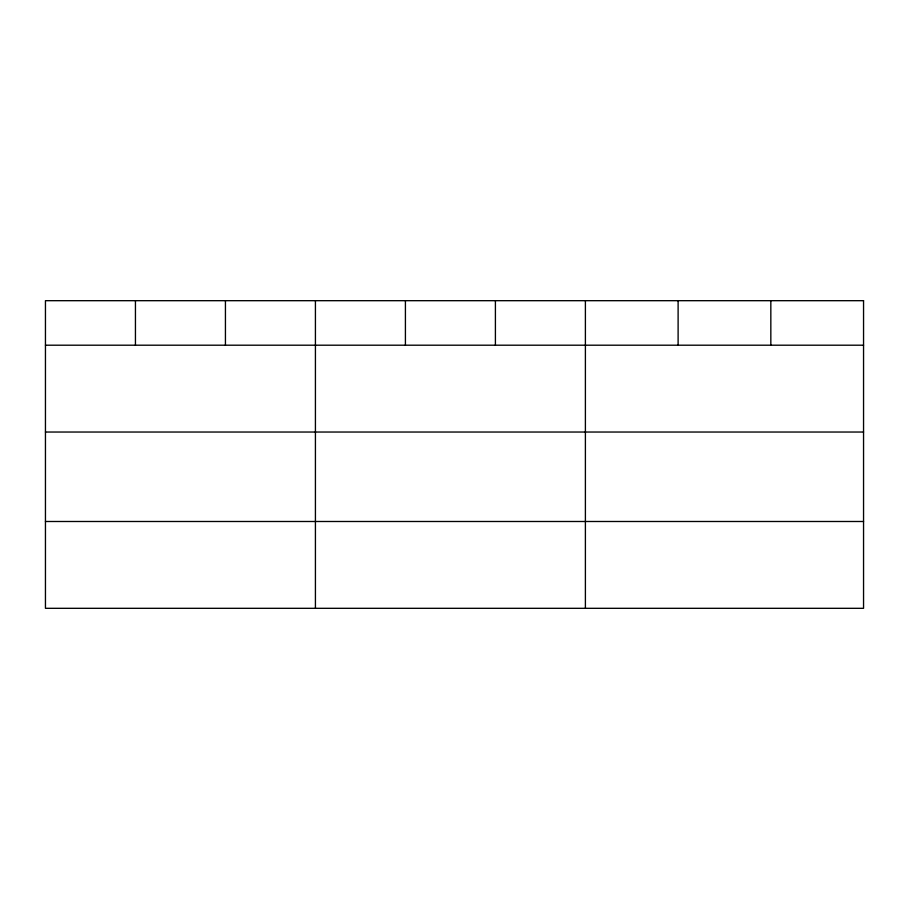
<?xml version="1.0" encoding="UTF-8"?>
<svg xmlns="http://www.w3.org/2000/svg" width="909" height="909" viewBox="0 0 909 909"><rect width="100%" height="100%" fill="white"/><g stroke="black" fill="none" stroke-linecap="round" stroke-linejoin="round"><path stroke-width="1.36" d="M45.45 345.204L863.55 345.204M45.45 432.036L863.55 432.036M45.45 521.493L863.55 521.493M770.832 300.686L770.832 345.204M678.114 300.686L678.114 345.204M585.396 300.686L585.396 608.314M495.405 300.686L495.405 345.204M405.414 300.686L405.414 345.204M315.423 300.686L315.423 608.314M225.432 300.686L225.432 345.204M135.441 300.686L135.441 345.204M863.55 300.686L45.45 300.686L45.45 608.314L863.55 608.314L863.55 300.686"/></g></svg>
